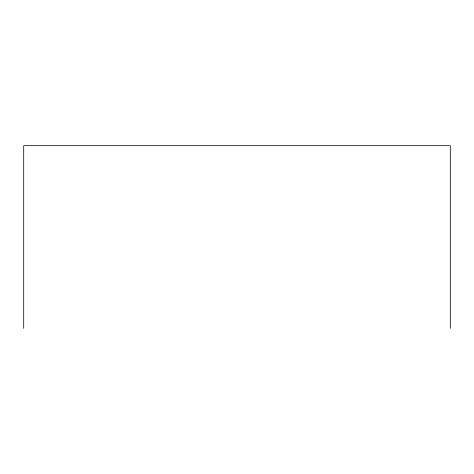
<?xml version="1.0" encoding="UTF-8"?>
<svg xmlns="http://www.w3.org/2000/svg" width="474" height="474" viewBox="0 0 474 474"><rect width="100%" height="100%" fill="white"/><g stroke="black" fill="none" stroke-linecap="round" stroke-linejoin="round"><path stroke-width="0.71" d="M450.3 328.328L450.3 145.672L23.7 145.672L23.7 328.328"/></g></svg>
